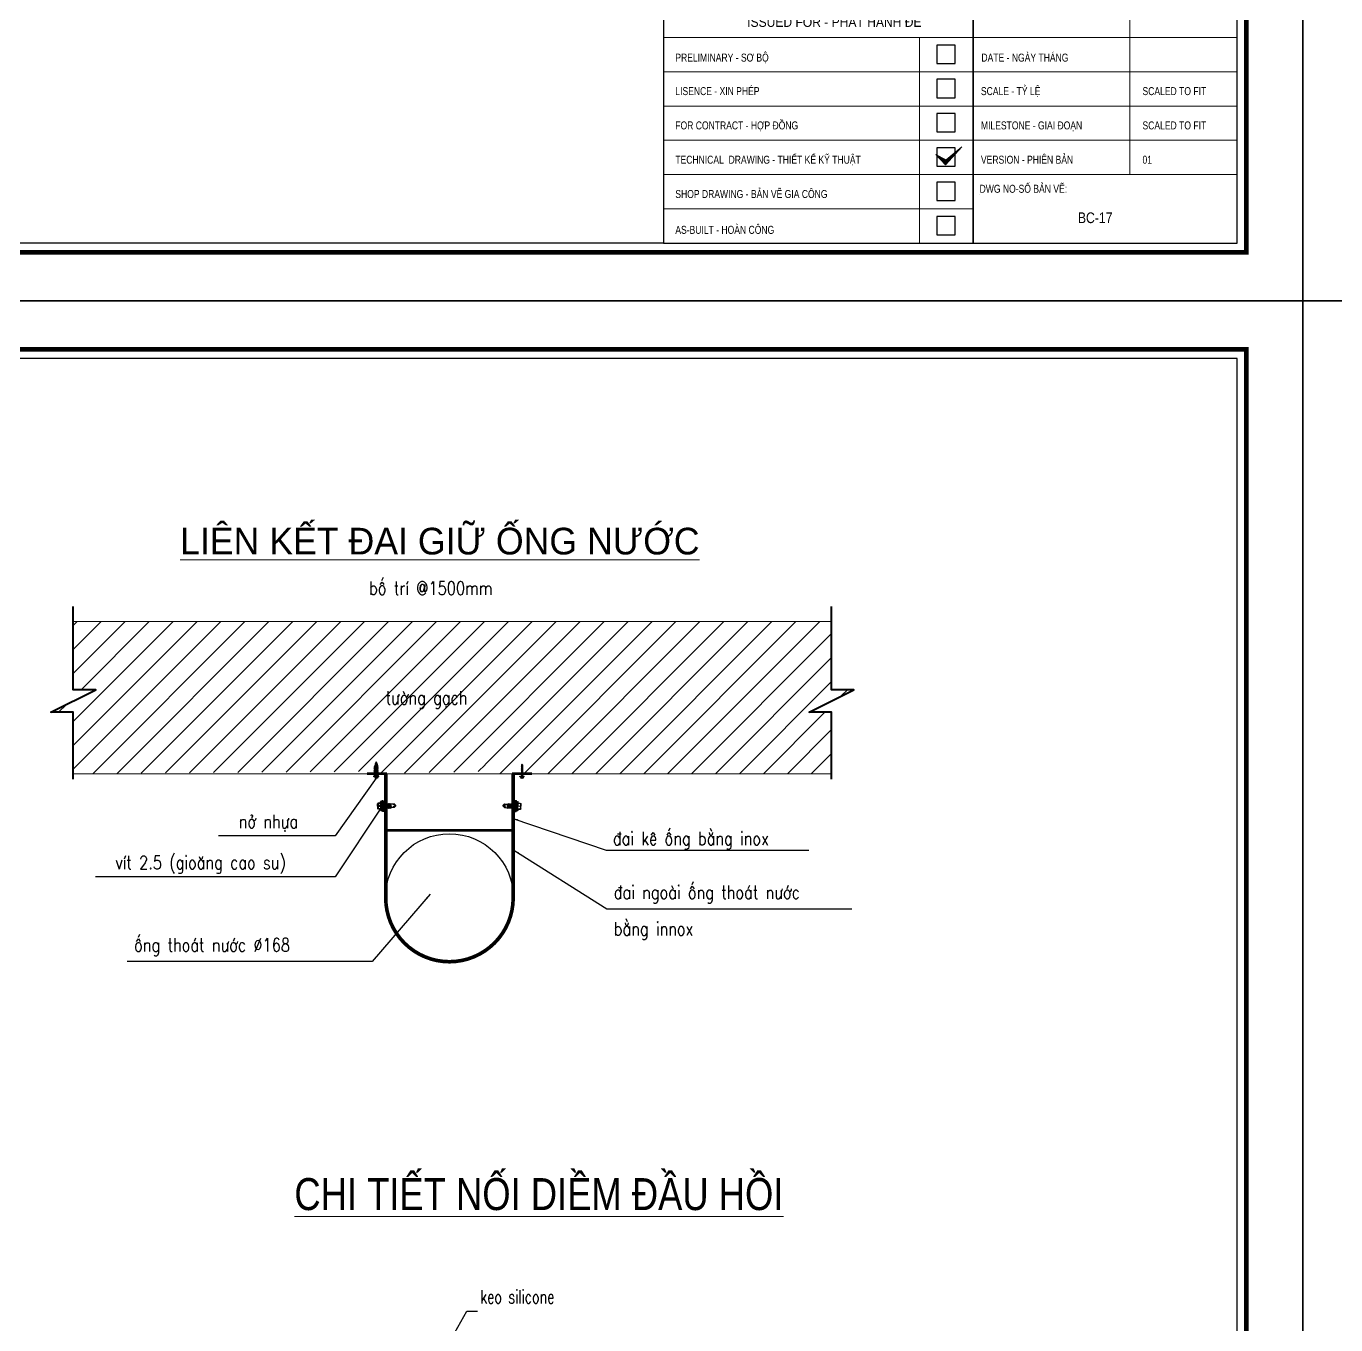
# Model space of a CAD drawing. Header units: inches. Extents: x 2 to 32666, y -5537 to 22.
# Drawn here: x 20566.4 to 20811.9, y -4316.5 to -4073 of the extents above; entities that cross this region are included whole.
import ezdxf
from ezdxf.enums import TextEntityAlignment as Align

# ---------------------------------------------------------------- set-up
doc = ezdxf.new("R2010")
doc.units = ezdxf.units.IN
doc.header["$MEASUREMENT"] = 0
for name, color, linetype in [('0Bolts', 11, 'Continuous'), ('1', 1, 'Continuous'), ('2', 2, 'Continuous'), ('3', 3, 'Continuous'), ('3H-manh', 8, 'Continuous'), ('7', 7, 'Continuous'), ('8', 8, 'Continuous'), ('8H-Dai', 6, 'Continuous'), ('ATELIER--08-Hacth', 251, 'Continuous'), ('BAO KHUNG', 31, 'Continuous'), ('Fast RSQ_A2 Frame$0$Khung ten', 4, 'Continuous'), ('NET IN', 3, 'Continuous')]:
    doc.layers.add(name, color=color, linetype=linetype)
for name, color, linetype, lineweight in [('12H-Text', 3, 'Continuous', 15), ('1H-dam', 4, 'Continuous', 40), ('2H-vua', 2, 'Continuous', 20), ('_TEXT', 3, 'Continuous', 13), ('DETAIL$0$S-Dim', 8, 'Continuous', 20), ('DETAIL$0$S-Hatch', 8, 'Continuous', 13), ('NET THAY', 2, 'Continuous', 25), ('S-Hatch', 8, 'Continuous', 9), ('Thin Line 0.13', 254, 'Continuous', 13)]:
    doc.layers.add(name, color=color, linetype=linetype, lineweight=lineweight)
doc.layers.add('Cover text', color=7, linetype='Continuous', true_color=0x52370f)
doc.styles.add('ghi chu', font='vnsimli.shx', dxfattribs={"width": 0.7})
doc.styles.add('hung', font='vnsimli.shx', dxfattribs={"width": 0.7, "height": 520})
doc.styles.add('Notes', font='ARIALN.TTF')
doc.styles.add('ST3', font='VHAVANB.TTF')
doc.styles.get("Standard").update_dxf_attribs({"font": 'arial.ttf'})
doc.styles.add('STYLE2', font='VHAVAN.TTF')
doc.styles.add('T1', font='vnsimple.shx', dxfattribs={"width": 0.7})
doc.styles.add('TIEU DE', font='Vharialn.ttf')
doc.dimstyles.new('DH-10', dxfattribs={"dimscale": 0.01, "dimtxt": 250, "dimasz": 100, "dimexe": 70, "dimexo": 0, "dimgap": 60, "dimtad": 3, "dimdec": 0, "dimlfac": 10, "dimzin": 0, "dimdsep": 46, "dimtxsty": 'T1', "dimblk1": 'ARCHTICK', "dimblk2": 'ARCHTICK', "dimsah": 1, "dimcen": 1, "dimclrd": 9, "dimclre": 9, "dimclrt": 3, "dimadec": 0, "dimazin": 0, "dimtfac": 1, "dimtdec": 0, "dimtix": 1, "dimtmove": 2, "dimatfit": 3, "dimfxl": 0, "dimtolj": 1, "dimtzin": 0, "dimarcsym": 1})
doc.dimstyles.new('PS1', dxfattribs={"dimtxt": 10, "dimasz": 2, "dimexe": 5, "dimexo": 5, "dimgap": 5, "dimtad": 1, "dimdec": 0, "dimrnd": 1, "dimzin": 12, "dimdsep": 46, "dimtxsty": 'Notes', "dimcen": 2, "dimadec": 1, "dimazin": 2, "dimtfac": 1, "dimtdec": 0, "dimtmove": 2, "dimatfit": 2, "dimfxl": 1, "dimtolj": 1, "dimtzin": 0, "dimarcsym": 0})

# ---------------------------------------------------------------- blocks, each defined once
blk = doc.blocks.new('DETAIL$0$MARK')
at = {"layer": 'DETAIL$0$S-Hatch', "linetype": 'Continuous'}
h = blk.add_hatch(dxfattribs=at)
h.set_pattern_fill('ANSI31', color=256, scale=50, style=0)
h.paths.add_polyline_path([(1667849.6, -1156933.2), (1667909.3, -1156997), (1668012, -1156885.1), (1667913.5, -1156966.7)])
at = {"layer": 'DETAIL$0$S-Dim', "linetype": 'Continuous'}
blk.add_lwpolyline([(1667849.6, -1156933.2), (1667909.3, -1156997), (1668012, -1156885.1), (1667913.5, -1156966.7), (1667849.6, -1156933.2)], dxfattribs=at)
blk = doc.blocks.new('kt kien truc 1')
at = {"layer": '2', "color": 157, "linetype": 'Continuous'}
blk.add_lwpolyline([(0, 420), (594, 420), (594, 0), (0, 0)], close=True, dxfattribs=at)
at = {"layer": '7', "color": 147, "linetype": 'Continuous'}
blk.add_lwpolyline([(12.33, 57.61), (581.67, 57.61), (581.67, 409.19), (12.33, 409.19)], close=True, dxfattribs=at)
at = {"layer": 'BAO KHUNG', "color": 167, "linetype": 'Continuous', "const_width": 0.871}
blk.add_lwpolyline([(10.59, 9.07), (583.41, 9.07), (583.41, 410.93), (10.59, 410.93)], close=True, dxfattribs=at)
at = {"layer": 'BAO KHUNG', "color": 7}
for points in [[(211.89, 55.81), (474.14, 55.81), (474.14, 10.81), (211.89, 10.81)], [(474.14, 10.81), (532.16, 10.81), (532.16, 55.81), (474.14, 55.81)], [(532.16, 10.81), (581.67, 10.81), (581.67, 55.81), (532.16, 55.81)]]:
    blk.add_lwpolyline(points, close=True, dxfattribs=at)
at = {"layer": 'Fast RSQ_A2 Frame$0$Khung ten', "color": 7, "ltscale": 1000}
for points in [[(525.34, 44.51), (528.78, 44.51), (528.78, 47.96), (525.34, 47.96)], [(525.34, 38.09), (528.78, 38.09), (528.78, 41.53), (525.34, 41.53)], [(525.34, 31.66), (528.78, 31.66), (528.78, 35.1), (525.34, 35.1)], [(525.34, 25.23), (528.78, 25.23), (528.78, 28.67), (525.34, 28.67)], [(525.34, 18.8), (528.78, 18.8), (528.78, 22.24), (525.34, 22.24)], [(525.34, 12.37), (528.78, 12.37), (528.78, 15.81), (525.34, 15.81)]]:
    blk.add_lwpolyline(points, close=True, dxfattribs=at)
at = {"layer": 'S-Hatch'}
for p, q in [((561.54, 55.81), (561.54, 23.67)), ((474.14, 49.38), (532.16, 49.38)), ((522.13, 10.81), (522.13, 49.38)), ((532.16, 49.38), (581.67, 49.38)), ((474.14, 42.95), (532.16, 42.95)), ((532.16, 42.95), (581.67, 42.95)), ((474.14, 36.52), (532.16, 36.52)), ((532.16, 36.52), (581.67, 36.52)), ((474.14, 30.1), (532.16, 30.1)), ((532.16, 30.1), (581.67, 30.1)), ((474.14, 23.67), (532.16, 23.67)), ((532.16, 23.67), (581.67, 23.67)), ((474.14, 17.24), (532.16, 17.24))]:
    blk.add_line(p, q, dxfattribs=at)
at = {"layer": 'DETAIL$0$S-Dim', "linetype": 'Continuous', "xscale": 0.02999999999301508, "yscale": 0.02999999999301508, "zscale": 0.02999999999301508}
blk.add_blockref('DETAIL$0$MARK', (-49510.32, 34735.43), dxfattribs=at)
at = {"layer": 'BAO KHUNG', "color": 7, "linetype": 'Continuous', "width": 0.9}
blk.add_text('ISSUED FOR - PHÁT HÀNH ĐỂ ', height=1.8, dxfattribs=at).set_placement((506.46, 51.36), align=Align.CENTER)
at = {"layer": 'Cover text', "linetype": 'Continuous', "style": 'STYLE2', "width": 0.8}
for s, p in [('PRELIMINARY - S¥ Bé', (476.33, 44.85)), ('date - NGµY TH¸NG', (533.72, 44.85)), ('LISENCE - XIN PHÐP', (476.33, 38.57)), ('scale - tû lÖ', (533.63, 38.57)), ('scaled to fit', (563.92, 38.57)), ('FOR CONTRACT - HîP §åNG', (476.33, 32.14)), ('MILESTONE - GIAI §O¹N', (533.63, 32.14)), ('scaled to fit', (563.92, 32.14)), ('TECHNICAL  DRAWING - THIÕT KÕ Kü THUËT', (476.33, 25.71)), ('VERSION - PHI£N B¶N', (533.63, 25.71)), ('01', (563.92, 25.71)), ('%%u%%udwg no-sè b¶n vÏ:', (533.38, 20.26)), ('SHOP DRAWING - B¶N VÏ GIA C¤NG', (476.33, 19.28)), ('AS-BUILT - HOµN C¤NG', (476.33, 12.56))]:
    blk.add_text(s, height=1.5, dxfattribs=at).set_placement(p)
at = {"layer": 'Cover text', "ltscale": 0.5, "style": 'TIEU DE'}
for tag, p in [('TENBANVE', (45.93, 14.6)), ('STT', (555.05, 15.58))]:
    blk.add_attdef(tag, text='', height=2, dxfattribs=at).set_placement(p, align=Align.MIDDLE_CENTER)
blk = doc.blocks.new('HWF12-20')
at = {"layer": '0Bolts', "linetype": 'Continuous'}
for p, q in [((-7.5, 2), (-2.5, 3.3)), ((-7.5, 1.5), (-7.5, 2)), ((-7.5, 2), (7.5, 2)), ((7.5, 1.5), (-7.5, 1.5)), ((7.3, 0), (-7.3, 0)), ((-6, 4.4), (6, 4.4)), ((-6, 3.4), (-3, 3.4)), ((-4, 4.4), (-4, 7.9)), ((-3.8, 4.4), (-3.6, 7.3)), ((-3.5, 8.4), (3.5, 8.4)), ((-3, 3.4), (3, 3.4)), ((-2.5, 3.3), (-2.5, 3.4)), ((-2.5, 3.3), (2.5, 3.3)), ((1.4, 0), (-2.5, -0.6)), ((-2.5, -0.6), (-2.5, 0)), ((-0.3, 7.3), (-0.1, 4.4)), ((0.2, 4.4), (0.4, 7.3)), ((2.5, 3.3), (2.5, 3.4)), ((2.5, 3.3), (7.5, 2)), ((3.2, -0.3), (2.7, 0)), ((3, 3.4), (6, 3.4)), ((3.7, 7.3), (3.9, 4.4)), ((4, 4.4), (4, 7.9)), ((7.5, 2), (7.5, 1.5)), ((-3.5, -1.4), (3.2, -0.3)), ((-2.5, -0.6), (-3.5, -1.4)), ((-3.5, -1.4), (-2.5, -1.8)), ((-3.5, -3.2), (3.2, -2)), ((-2.5, -2.4), (-3.5, -3.2)), ((-3.5, -3.2), (-2.5, -3.5)), ((-3.5, -4.9), (3.2, -3.8)), ((-2.5, -4.1), (-3.5, -4.9)), ((-3.5, -4.9), (-2.5, -5.3)), ((-3.5, -6.7), (3.2, -5.6)), ((-2.5, -5.9), (-3.5, -6.7)), ((-3.5, -6.7), (-2.5, -7.1)), ((-3.5, -8.5), (3.2, -7.4)), ((-2.5, -7.7), (-3.5, -8.5)), ((-3.5, -8.5), (-2.5, -8.9)), ((-2.5, -9.5), (-3.5, -10.3)), ((-3.5, -10.3), (1.3, -9.5)), ((-3.5, -10.3), (-2.5, -10.7)), ((-2.5, -1.8), (2.5, -1)), ((2.5, -1.6), (-2.5, -2.4)), ((-2.5, -2.4), (-2.5, -1.8)), ((-2.5, -3.5), (2.5, -2.8)), ((2.5, -3.4), (-2.5, -4.1)), ((-2.5, -4.1), (-2.5, -3.5)), ((-2.5, -5.3), (2.5, -4.5)), ((2.5, -5.2), (-2.5, -5.9)), ((-2.5, -5.9), (-2.5, -5.3)), ((-2.5, -7.1), (2.5, -6.3)), ((2.5, -7), (-2.5, -7.7)), ((-2.5, -7.7), (-2.5, -7.1)), ((-2.5, -8.9), (2.5, -8.1)), ((1.5, -8.9), (-2.5, -9.5)), ((-2.5, -9.5), (-2.5, -8.9)), ((-2.5, -10.7), (1, -10.1)), ((-2.5, -14.4), (-2.5, -10.7)), ((-2.5, -14.4), (-2, -13.7)), ((-2.5, -14.4), (-0.2, -16.6)), ((-1, -13.7), (0.2, -16.6)), ((0.1, -16.4), (1.2, -14.3)), ((0.2, -16.6), (2.5, -14.4)), ((1.6, -13.1), (2.3, -9)), ((2.5, -8.7), (2.1, -8.8)), ((2.1, -9.9), (2.5, -9.9)), ((2.2, -9.3), (3.2, -9.2)), ((2.5, -1), (3.2, -0.3)), ((2.5, -1.6), (2.5, -1)), ((3.2, -2), (2.5, -1.6)), ((2.5, -2.8), (3.2, -2)), ((2.5, -3.4), (2.5, -2.8)), ((3.2, -3.8), (2.5, -3.4)), ((2.5, -4.5), (3.2, -3.8)), ((2.5, -5.2), (2.5, -4.6)), ((3.2, -5.6), (2.5, -5.2)), ((2.5, -6.3), (3.2, -5.6)), ((2.5, -7), (2.5, -6.4)), ((3.2, -7.4), (2.5, -7)), ((2.5, -8.1), (3.2, -7.4)), ((2.5, -8.7), (2.5, -8.1)), ((3.2, -9.2), (2.5, -8.7)), ((2.5, -9.9), (3.2, -9.2)), ((2.5, -14.4), (2.5, -9.9))]:
    blk.add_line(p, q, dxfattribs=at)
for centre, radius, start, end in [((-11.7, 0.2), 4.36, 357.4208, 17.7348), ((-5.9, 3.9), 0.507, 99.6964, 260.3036), ((-3.5, 7.9), 0.5, 90, 180), ((-2, 5.1), 2.69, 52.5592, 127.4408), ((2, 5.1), 2.69, 52.5592, 127.4408), ((3.5, 7.9), 0.5, 0, 90), ((5.8, 3.9), 0.531, 289.7637, 70.2363), ((11.7, 0.2), 4.36, 162.2652, 182.5792), ((-1.5, -14), 0.59, 34.2302, 144.5641), ((0, -16.3), 0.331, 231.6348, 305.4287), ((-0.5, -8.9), 1.93, 321.0825, 355.3922), ((-0.6, -13), 2.2, 324.0048, 357.8268), ((1.9, -9.1), 0.444, 15.9762, 172.6971)]:
    blk.add_arc(centre, radius, start, end, dxfattribs=at)
blk = doc.blocks.new('_ArchTick')
at = {"color": 0, "linetype": 'ByBlock', "const_width": 0.15}
blk.add_lwpolyline([(-0.5, -0.5), (0.5, 0.5)], dxfattribs=at)
blk = doc.blocks.new('LIG')
for p, q in [((2361.16, 45.61), (2362.22, 45.61)), ((2361.16, 45.61), (2361.16, 45.48)), ((2361.16, 45.48), (2362.22, 45.48)), ((2361.4, 45.29), (2361.28, 45.25)), ((2361.28, 45.25), (2361.4, 44.95)), ((2361.4, 44.95), (2361.28, 44.91)), ((2361.28, 44.91), (2361.4, 44.61)), ((2361.4, 44.61), (2361.28, 44.57)), ((2361.28, 44.57), (2361.4, 44.27)), ((2361.4, 44.27), (2361.28, 44.23)), ((2361.28, 44.23), (2361.4, 43.93)), ((2361.4, 45.48), (2361.4, 43.25)), ((2361.4, 45.29), (2361.4, 45.29)), ((2361.98, 45.48), (2361.98, 43.25)), ((2361.98, 45.29), (2361.98, 45.29)), ((2361.98, 45.29), (2362.11, 45.25)), ((2362.11, 45.25), (2361.98, 44.95)), ((2361.98, 44.95), (2362.11, 44.91)), ((2362.11, 44.91), (2361.98, 44.61)), ((2361.98, 44.61), (2362.11, 44.57)), ((2362.11, 44.57), (2361.98, 44.27)), ((2361.98, 44.27), (2362.11, 44.23)), ((2362.11, 44.23), (2361.98, 43.93)), ((2362.22, 45.61), (2362.22, 45.48)), ((2361.4, 43.93), (2361.28, 43.89)), ((2361.28, 43.89), (2361.4, 43.59)), ((2361.4, 43.59), (2361.28, 43.55)), ((2361.28, 43.55), (2361.4, 43.25)), ((2361.98, 43.93), (2362.11, 43.89)), ((2362.11, 43.89), (2361.98, 43.59)), ((2361.98, 43.59), (2362.11, 43.55)), ((2362.11, 43.55), (2361.98, 43.25))]:
    blk.add_line(p, q)
blk.add_lwpolyline([(2361.6, 45.3), (2361.78, 45.3), (2361.78, 43.16), (2361.6, 43.16)], close=True)
for centre, start, end in [((2362.6, 43.25), 180.1454, 220.697), ((2360.78, 43.25), 319.303, 359.8546)]:
    blk.add_arc(centre, 1.2, start, end)
blk = doc.blocks.new('A$C54E56798')
for p, q in [((8, 104), (8, 111)), ((25, 112), (11, 112)), ((11, 104), (11, 110)), ((18, 104), (18, 110)), ((18, 104), (18, 110)), ((25, 112), (25, 112)), ((25, 104), (25, 110)), ((27, 104), (27, 111)), ((0, 101), (0, 98)), ((36, 98), (0, 98)), ((24, 95), (12, 97)), ((12, 97), (13, 96)), ((13, 97), (12, 97)), ((13, 94), (12, 93)), ((24, 91), (12, 93)), ((12, 93), (13, 93)), ((24, 86), (12, 89)), ((13, 89), (12, 89)), ((12, 89), (13, 88)), ((24, 83), (12, 85)), ((13, 85), (12, 85)), ((12, 85), (13, 84)), ((13, 82), (12, 81)), ((24, 79), (12, 81)), ((12, 81), (13, 81)), ((24, 76), (12, 78)), ((13, 78), (12, 78)), ((12, 78), (13, 77)), ((24, 73), (12, 75)), ((13, 75), (12, 75)), ((12, 75), (13, 74)), ((13, 72), (12, 71)), ((24, 69), (12, 71)), ((12, 71), (13, 71)), ((13, 67), (12, 66)), ((24, 64), (12, 66)), ((12, 66), (13, 66)), ((24, 61), (12, 63)), ((13, 63), (12, 63)), ((12, 63), (13, 62)), ((13, 59), (12, 58)), ((24, 56), (12, 58)), ((12, 58), (13, 58)), ((24, 52), (12, 55)), ((13, 55), (12, 55)), ((12, 55), (13, 54)), ((24, 48), (12, 50)), ((13, 50), (12, 50)), ((12, 50), (13, 49)), ((13, 47), (12, 46)), ((24, 44), (12, 46)), ((12, 46), (13, 46)), ((24, 39), (12, 42)), ((13, 42), (12, 42)), ((12, 42), (13, 41)), ((24, 36), (12, 38)), ((13, 38), (12, 38)), ((12, 38), (13, 37)), ((13, 34), (12, 33)), ((24, 31), (12, 33)), ((12, 33), (13, 33)), ((24, 28), (12, 30)), ((13, 30), (12, 30)), ((12, 30), (13, 29)), ((24, 23), (12, 25)), ((13, 25), (12, 25)), ((12, 25), (13, 24)), ((13, 22), (12, 21)), ((24, 19), (12, 21)), ((12, 21), (13, 21)), ((13, 97), (13, 98)), ((23, 96), (13, 97)), ((13, 93), (13, 96)), ((23, 94), (13, 96)), ((23, 92), (13, 94)), ((13, 89), (13, 93)), ((23, 91), (13, 93)), ((13, 89), (13, 90)), ((23, 87), (13, 89)), ((13, 85), (13, 88)), ((13, 87), (13, 88)), ((23, 86), (13, 88)), ((23, 84), (13, 85)), ((13, 82), (13, 84)), ((13, 84), (13, 84)), ((23, 83), (13, 84)), ((23, 80), (13, 82)), ((13, 78), (13, 81)), ((13, 80), (13, 81)), ((23, 79), (13, 81)), ((23, 77), (13, 78)), ((13, 75), (13, 77)), ((13, 77), (13, 77)), ((23, 76), (13, 77)), ((23, 74), (13, 75)), ((23, 74), (13, 75)), ((13, 72), (13, 74)), ((13, 73), (13, 74)), ((23, 72), (13, 74)), ((23, 70), (13, 72)), ((13, 67), (13, 71)), ((23, 69), (13, 71)), ((23, 65), (13, 67)), ((13, 63), (13, 66)), ((23, 64), (13, 66)), ((23, 62), (13, 63)), ((13, 59), (13, 62)), ((23, 61), (13, 62)), ((23, 57), (13, 59)), ((13, 55), (13, 58)), ((23, 56), (13, 58)), ((23, 53), (13, 55)), ((13, 50), (13, 54)), ((23, 52), (13, 54)), ((23, 49), (13, 50)), ((13, 47), (13, 49)), ((23, 48), (13, 49)), ((23, 45), (13, 47)), ((13, 42), (13, 46)), ((23, 44), (13, 46)), ((23, 40), (13, 42)), ((13, 38), (13, 41)), ((23, 39), (13, 41)), ((23, 37), (13, 38)), ((13, 34), (13, 37)), ((23, 36), (13, 37)), ((23, 32), (13, 34)), ((13, 30), (13, 33)), ((23, 31), (13, 33)), ((23, 28), (13, 30)), ((13, 25), (13, 29)), ((23, 27), (13, 29)), ((23, 24), (13, 25)), ((13, 22), (13, 24)), ((23, 23), (13, 24)), ((23, 20), (13, 22)), ((13, 6), (13, 21)), ((23, 19), (13, 21)), ((18, 0), (13, 6)), ((15, 6), (13, 6)), ((15, 6), (16, 17)), ((18, 0), (15, 6)), ((18, 0), (16, 17)), ((18, 0), (23, 6)), ((23, 96), (23, 98)), ((24, 95), (23, 96)), ((24, 95), (23, 94)), ((23, 92), (23, 94)), ((24, 91), (23, 92)), ((23, 87), (23, 91)), ((24, 91), (23, 91)), ((23, 87), (23, 89)), ((24, 86), (23, 87)), ((23, 84), (23, 86)), ((23, 86), (23, 86)), ((24, 86), (23, 86)), ((24, 83), (23, 84)), ((23, 80), (23, 83)), ((23, 82), (23, 83)), ((24, 83), (23, 83)), ((24, 79), (23, 80)), ((23, 77), (23, 79)), ((23, 79), (23, 79)), ((24, 79), (23, 79)), ((24, 76), (23, 77)), ((23, 74), (23, 76)), ((24, 76), (23, 76)), ((24, 73), (23, 74)), ((24, 73), (23, 72)), ((23, 70), (23, 72)), ((24, 69), (23, 70)), ((23, 65), (23, 69)), ((24, 69), (23, 69)), ((24, 64), (23, 65)), ((23, 62), (23, 64)), ((24, 64), (23, 64)), ((24, 61), (23, 62)), ((23, 57), (23, 61)), ((24, 61), (23, 61)), ((24, 56), (23, 57)), ((23, 53), (23, 56)), ((24, 56), (23, 56)), ((24, 52), (23, 53)), ((23, 49), (23, 52)), ((24, 52), (23, 52)), ((24, 48), (23, 49)), ((23, 45), (23, 48)), ((24, 48), (23, 48)), ((24, 44), (23, 45)), ((23, 40), (23, 44)), ((24, 44), (23, 44)), ((24, 39), (23, 40)), ((23, 37), (23, 39)), ((24, 39), (23, 39)), ((24, 36), (23, 37)), ((23, 32), (23, 36)), ((24, 36), (23, 36)), ((24, 31), (23, 32)), ((23, 28), (23, 31)), ((24, 31), (23, 31)), ((24, 28), (23, 28)), ((24, 28), (23, 27)), ((23, 20), (23, 27)), ((24, 23), (23, 24)), ((24, 23), (23, 23)), ((24, 19), (23, 20)), ((23, 6), (23, 19)), ((24, 19), (23, 19)), ((36, 101), (36, 98))]:
    blk.add_line(p, q)
for centre, radius, start, end in [((11, 110), 2.8, 94.5919, 160.2679), ((9, 110), 1.4, 32.4723, 143.7077), ((14, 105), 6.18, 53.7008, 124.9589), ((21, 105), 6.18, 55.0411, 126.2992), ((25, 110), 2.8, 19.7321, 85.4081), ((26, 110), 1.4, 36.2923, 147.5277), ((24, 43), 62.2, 105.0029, 112.7393), ((8, 104), 0.511, 276.6219, 338.2819), ((9, 101), 3, 65.2041, 110.5037), ((14, 90), 14.3, 74.1177, 103.24), ((18, 18), 2.08, 14.5495, 189.764), ((22, 90), 14.3, 76.76, 105.8823), ((-12, 4), 34.6, 2.044, 23.4534), ((26, 101), 3, 69.4963, 114.7959), ((28, 104), 0.511, 201.7181, 263.3781), ((12, 43), 62.2, 67.2607, 74.9971)]:
    blk.add_arc(centre, radius, start, end)

msp = doc.modelspace()

# ---------------------------------------------------------------- hatches: boundary and pattern name
at = {"layer": '3H-manh'}
h = msp.add_hatch(dxfattribs=at)
h.set_pattern_fill('ANSI31', color=256)
h.set_pattern_definition([(45, (18667.2255, -3852.8337), (-2.245064, 2.245064), [])])
h.paths.add_polyline_path([(20717.3988, -4213.1686), (20717.3988, -4201.6274), (20713.1988, -4201.6274), (20721.5988, -4197.4274), (20717.3988, -4197.4274), (20717.3988, -4184.6617), (20575.2227, -4184.6617), (20575.2227, -4197.4274), (20579.4227, -4197.4274), (20571.0227, -4201.6274), (20575.2227, -4201.6274), (20575.2227, -4213.1686), (20631.2212, -4212.747, 0.63280524), (20632.0509, -4210.9957), (20632.0342, -4211.0368), (20632.9028, -4213.1652), (20633.8866, -4213.1686), (20651.4262, -4212.747, 0.63280524), (20652.2559, -4210.9957), (20652.2391, -4211.0368), (20653.1091, -4213.1686)])
h.paths.add_polyline_path([(20632.562, -4202.2236), (20654.0976, -4202.2236), (20654.0976, -4194.9022), (20632.562, -4194.9022)], flags=24)

# ---------------------------------------------------------------- linework, layer by layer
at = {"layer": '1'}
msp.add_circle((20645.7515, -4236.4242), 12, dxfattribs=at)
at = {"layer": '1H-dam', "color": 250}
for points in [[(20575.2227, -4214.2274), (20575.2227, -4201.6274), (20571.0227, -4201.6274), (20579.4227, -4197.4274), (20575.2227, -4197.4274), (20575.2227, -4181.8274)], [(20717.3988, -4214.2274), (20717.3988, -4201.6274), (20713.1988, -4201.6274), (20721.5988, -4197.4274), (20717.3988, -4197.4274), (20717.3988, -4181.8274)]]:
    msp.add_lwpolyline(points, dxfattribs=at)
at = {"layer": '2H-vua'}
for p, q in [((20575.2227, -4184.6617), (20717.3988, -4184.6617)), ((20575.2227, -4213.1686), (20717.3988, -4213.1686))]:
    msp.add_line(p, q, dxfattribs=at)
at = {"layer": '8H-Dai', "const_width": 0.4714}
msp.add_lwpolyline([(20630.2697, -4213.1564), (20633.8055, -4213.1686), (20633.8055, -4223.7757), (20657.702, -4223.7757), (20657.702, -4213.1686), (20661.2377, -4213.1686)], dxfattribs=at)
at = {"layer": 'NET IN'}
for points in [[(20211.7695, -3704.5249), (20805.7695, -3704.5249), (20805.7695, -4124.5249), (20211.7695, -4124.5249)], [(20805.7695, -3704.5249), (21399.7695, -3704.5249), (21399.7695, -4124.5249), (20805.7695, -4124.5249)], [(20211.7695, -4124.5249), (20805.7695, -4124.5249), (20805.7695, -4544.5249), (20211.7695, -4544.5249)], [(20805.7695, -4124.5249), (21399.7695, -4124.5249), (21399.7695, -4544.5249), (20805.7695, -4544.5249)]]:
    msp.add_lwpolyline(points, close=True, dxfattribs=at)
at = {"layer": 'NET THAY', "const_width": 0.6828}
msp.add_lwpolyline([(20657.702, -4213.1686), (20657.702, -4236.4736, -0.41259806), (20645.7515, -4248.4242, -0.41415962), (20633.8055, -4236.4759), (20633.8055, -4213.1686)], format="xyb", dxfattribs=at)

# ---------------------------------------------------------------- block references
for p, xscale, yscale, zscale, rotation in [((20633.4339, -4219.2309), 0.1349999999799539, 0.1349999999799539, 0.1349999999799539, 91.72730010048785), ((20658.0269, -4219.2483), -0.1349999999799539, 0.1350000000561522, 0.135, 268.2726998995121)]:
    msp.add_blockref('HWF12-20', p, dxfattribs=dict(xscale=xscale, yscale=yscale, zscale=zscale, rotation=rotation))
at = {"layer": '3'}
ref = msp.add_blockref('kt kien truc 1', (20211.7695, -4124.5249), dxfattribs=at)
ref.add_attrib('STT', 'bc-17', dxfattribs={"ltscale": 0.5, "height": 2, "style": 'TIEU DE'}).set_placement((20766.8177, -4108.9455), align=Align.MIDDLE_CENTER)
for p in [(20805.7695, -4124.5249), (20211.7695, -4544.5249), (20805.7695, -4544.5249)]:
    msp.add_blockref('kt kien truc 1', p, dxfattribs=at)
at = {"layer": '8', "yscale": 0.02304000002145767, "zscale": 0.02304000002145767, "rotation": 180}
for p, xscale in [((20631.6237, -4211.395), -0.02304000002145767), ((20659.7592, -4211.395), 0.02304000002145767)]:
    msp.add_blockref('A$C54E56798', p, dxfattribs=dict(at, xscale=xscale))
at = {"layer": 'ATELIER--08-Hacth', "color": 254, "xscale": 0.8918138878941537, "yscale": 0.8918138878941537, "zscale": 0.8918138878941537, "rotation": 180}
msp.add_blockref('LIG', (22738.224, -4173.1055), dxfattribs=at)

# ---------------------------------------------------------------- texts
at = {"layer": '12H-Text', "style": 'hung', "width": 0.8}
for s, height, p in [('bè trÝ @1500mm', 2.499984, (20630.6817, -4179.6223)), ('t\xadêng g¹ch', 2.49998, (20633.7823, -4200.17)), ('në nhùa', 2.49998, (20606.2291, -4223.396)), ('®ai kª èng b»ng inox', 2.499984, (20676.4008, -4226.5744)), ('vÝt 2.5 (gio¨ng cao su)', 2.499984, (20583.1099, -4231.0776)), ('®ai ngoµi èng tho¸t n\xadíc', 2.499984, (20676.5659, -4236.6567)), ('b»ng innox', 2.49998, (20676.5659, -4243.507)), ('èng tho¸t n\xadíc %%C168', 2.499984, (20586.6295, -4246.5214))]:
    msp.add_text(s, height=height, dxfattribs=at).set_placement(p)
at = {"layer": '12H-Text', "insert": (20658.4816, -4311.2207, -207.7327), "char_height": 2.5, "attachment_point": 5, "style": 'ghi chu'}
msp.add_mtext('\\A1;keo silicone', dxfattribs=at)
at = {"layer": '_TEXT', "style": 'ST3'}
msp.add_text('%%Uliªn kÕt ®ai gi÷ èng n\xadíc', height=5, dxfattribs=at).set_placement((20643.9453, -4172.0668), align=Align.CENTER)
at = {"layer": '_TEXT', "insert": (20662.5223, -4292.0252), "char_height": 6, "width": 94.61252, "attachment_point": 5, "style": 'ST3'}
msp.add_mtext('{\\W0.85;\\Lchi tiÕt nèi diÒm ®Çu håi}', dxfattribs=at)

# ---------------------------------------------------------------- leaders
at = {"layer": '1H-dam', "color": 0}
for points in [[(20632.0342, -4213.9842), (20624.3233, -4224.8425), (20602.4796, -4224.8425)], [(20633.1608, -4219.2392), (20624.3233, -4232.5242), (20579.3604, -4232.5242)], [(20657.654, -4221.5436), (20675.1152, -4227.4979), (20713.1276, -4227.4979)], [(20657.7945, -4227.4936), (20675.2803, -4238.5181), (20721.1911, -4238.5181)], [(20642.1366, -4235.7757), (20631.2546, -4248.3829), (20585.3439, -4248.3829)]]:
    msp.add_leader(points, dimstyle='DH-10', override={"dimgap": 60, "dimtad": 0}, dxfattribs=at)
at = {"layer": 'Thin Line 0.13', "color": 254, "ltscale": 10}
msp.add_leader([(20630.3873, -4346.538, -207.7327), (20649.033, -4313.9572, -207.7327), (20651.033, -4313.9572, -207.7327)], dimstyle='PS1', override={"dimtad": 0}, dxfattribs=at)

doc.saveas('drawing.dxf')
